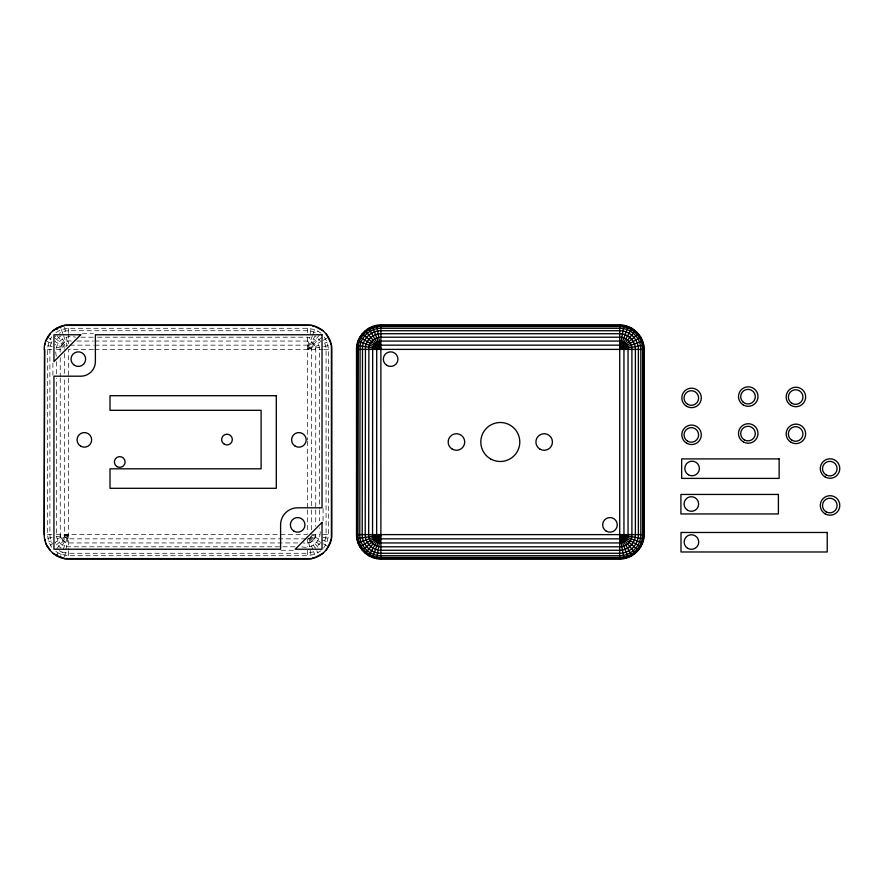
<?xml version="1.0" encoding="UTF-8"?>
<svg xmlns="http://www.w3.org/2000/svg" width="884" height="884" viewBox="0 0 884 884"><rect width="100%" height="100%" fill="white"/><g stroke="black" fill="none" stroke-linecap="round" stroke-linejoin="round"><path stroke-width="0.66" stroke-dasharray="4.42 3.31" d="M51.703 547.174L48.742 541.826L47.46 534.61L47.46 349.39L48.742 342.174L51.703 336.826M56.388 356.252C52.941 344.44 63.67 333.754 75.471 337.202M315.743 534.61C315.886 540.986 308.836 544.224 303.267 542.942M301.886 546.798C313.334 549.826 322.793 538.798 319.588 527.748M64.598 557.163L68.576 534.61L56.576 536.721L56.388 534.61L56.388 378.197M97.56 337.202L307.411 337.202L309.522 337.39L307.411 349.39L322.837 346.672M310.129 333.964L311.378 326.837M320.969 550.776L314.627 554.445L307.411 555.716L68.576 555.716L61.35 554.445L62.189 552.157L59.239 550.776M63.217 549.329L68.576 534.61L54.941 539.572M312.372 335.765L307.411 349.39L318.859 345.224L315.234 340.053L309.522 337.39M312.759 334.671L315.234 327.876M63.615 335.765L67.129 345.412L64.598 347.942L54.941 344.428M309.522 546.61L308.14 538.776L310.129 537.848L311.378 536.058L318.859 538.776M57.117 554.445L58.012 552.887L55.007 550.776M320.969 333.224L317.964 331.113L316.737 333.224L310.649 331.003L307.411 330.726L68.576 330.726L65.328 331.003L59.239 333.224M309.522 538.279L315.234 548.179L320.969 542.444M323.577 548.179L327.235 541.826L328.517 534.61L328.517 349.39L327.235 342.174L323.577 335.821M56.576 548.909L68.576 534.61L55.007 542.444L60.742 548.179L68.576 534.61L54.267 546.61M319.411 335.091L307.411 349.39L319.964 342.141M54.267 337.39L55.803 335.854M321.71 337.39L307.411 349.39L315.234 335.821L320.969 341.555M56.012 332.517L61.35 329.555L68.576 328.284L307.411 328.284L314.627 329.555L317.964 331.113M327.235 337.942L323.577 340.053L325.787 346.152L326.074 349.39L326.074 534.61L325.787 537.848L323.577 543.947L327.235 546.058M50.289 545.163L52.399 543.947L50.189 537.848L49.902 534.61L49.902 349.39L50.189 346.152L52.399 340.053L48.742 337.942M62.189 552.157L68.576 553.274L307.411 553.274L315.754 551.24M324.947 343.003L327.235 342.174M48.742 541.826L51.029 540.997M323.82 346.495L329.964 345.412M47.791 538.279L52.156 537.505M82.378 333.721L93.417 333.721M80.996 337.202L96.179 337.202M71.328 341.058C64.797 339.578 58.764 345.589 60.234 352.13M76.853 341.058L93.417 341.058M94.798 341.058L307.411 341.058C311.864 340.981 315.82 344.937 315.743 349.39L315.743 508.543M69.947 345.158L93.417 345.158M94.798 345.158L307.411 345.158L310.129 346.152L311.643 349.39L311.643 508.543M47.46 349.39L52.907 349.39M56.388 349.39L64.344 349.39M93.417 349.39L68.576 349.39L68.576 376.827M94.798 349.39L323.069 349.39M324.074 349.39L328.517 349.39M47.46 534.61L52.907 534.61M56.388 534.61L307.411 534.61M311.643 534.61L319.588 534.61M323.069 534.61L330.307 534.61M306.03 538.842L68.576 538.842L66.455 538.279L64.908 536.721L64.344 534.61L64.344 378.197M297.742 542.942L68.576 542.942C64.112 543.019 60.156 539.063 60.234 534.61L60.234 378.197M294.98 546.798L68.576 546.798C62.819 546.853 57.515 542.4 56.576 536.721M281.178 550.279L293.599 550.279M47.791 345.721L53.139 346.672M56.576 347.279L64.399 348.661M311.577 535.339L319.411 536.721M322.837 537.328L329.964 538.588M47.051 341.555L53.847 344.031M322.13 539.969L328.925 542.444M58.012 552.887L61.35 554.445M64.908 347.279L55.007 341.555L56.576 339.323L60.742 335.821L66.455 345.721M311.069 536.721L319.964 541.859M310.649 537.328L319.411 544.677M55.04 338.031L65.328 346.672M310.129 537.848L318.759 548.146M57.217 335.854L65.847 346.152M316.737 550.776L317.964 552.887M308.859 538.588L312.759 549.329M313.787 552.157L314.627 554.445M61.35 329.555L63.217 334.671M318.859 345.224L319.588 349.39L319.588 508.543M310.129 550.036L311.378 557.163M64.598 326.837L65.847 333.964M66.455 337.39L67.836 345.224M323.069 508.543L323.069 520.886M319.588 509.913L319.588 520.886M315.743 509.913L315.743 526.378M311.643 509.913L311.643 533.24M307.411 328.284L307.411 333.721M307.411 337.202L307.411 439.945M307.411 441.315L307.411 508.543M307.411 509.913L307.411 533.24M307.411 538.842L307.411 546.798M307.411 550.279L307.411 555.716M68.576 328.284L68.576 332.727M68.576 333.721L68.576 343.788M68.576 378.197L68.576 550.279M68.576 551.273L68.576 557.506M64.344 353.512L64.344 376.827M60.234 357.622L60.234 376.827M56.388 361.744L56.388 376.827M52.907 363.114L52.907 375.457"/><path stroke-width="1.33" d="M44.2 349.39C43.979 336.362 55.537 324.793 68.576 325.025L307.411 325.025C320.439 324.793 331.997 336.362 331.776 349.39L331.776 534.61C331.997 547.638 320.439 559.207 307.411 558.975L68.576 558.975C55.537 559.207 43.979 547.638 44.2 534.61L44.576 349.39L44.2 534.61M331.412 345.158L331.412 538.842M356.506 349.39C356.285 336.362 367.854 324.793 380.882 325.025L619.717 325.025C632.745 324.793 644.314 336.362 644.082 349.39L644.082 534.61C644.314 547.638 632.745 559.207 619.717 558.975L380.882 558.975C367.854 559.207 356.285 547.638 356.506 534.61L356.506 349.39L644.082 349.39M64.344 558.611L311.643 558.611M311.643 325.389L64.344 325.389M376.65 558.611L380.882 534.61L356.882 538.842M623.949 325.389L619.717 349.39L643.718 345.158M45.471 343.202L44.576 345.158M330.229 541.804L330.771 539.793M60.234 557.506L60.742 556.124M372.551 557.506L380.882 534.61L357.976 542.942M628.049 326.494L619.717 349.39L642.613 341.058M50.189 333.964L45.67 341.058M329.964 542.82L326.074 550.279M56.388 555.716L57.117 554.445M368.694 555.716L380.882 534.61L359.777 546.798M631.905 328.284L619.717 349.39L640.823 337.202M52.907 553.274L60.366 557.163M323.069 330.726L315.61 326.837M365.214 553.274L380.882 534.61L362.208 550.279M635.386 330.726L619.717 349.39L638.381 333.721M326.074 333.721L329.964 341.18M47.46 546.798L45.67 542.942M60.366 326.837L52.907 330.726M315.61 557.163L323.069 553.274M61.372 326.572L63.394 326.03M312.582 557.97L314.605 557.428M44.576 538.842L45.471 540.798M356.506 534.61L644.082 534.61M356.882 345.158L380.882 349.39L376.65 325.389M643.718 538.842L619.717 534.61L623.949 558.611M312.582 326.03L314.605 326.572M61.372 557.428L63.394 557.97M357.976 341.058L380.882 349.39L372.551 326.494M642.613 542.942L619.717 534.61L628.049 557.506M359.777 337.202L380.882 349.39L368.694 328.284M640.823 546.798L619.717 534.61L631.905 555.716M638.381 550.279L619.717 534.61L635.386 553.274M362.208 333.721L380.882 349.39L365.214 330.726M47.791 546.61L50.189 550.036M56.388 328.284L57.117 329.555M60.234 326.494L60.742 327.876M330.229 342.196L330.771 344.207M619.717 325.025L619.717 558.975M380.882 325.025L380.882 558.975M357.247 345.224L356.882 534.61C356.661 547.439 368.053 558.832 380.882 558.611L619.717 558.611C632.546 558.832 643.939 547.439 643.718 534.61L643.718 349.39C643.939 336.561 632.546 325.168 619.717 325.389L380.882 325.389C369.556 325.279 359.103 334.053 357.247 345.224M358.329 345.412L357.976 534.61C357.766 546.853 368.639 557.727 380.882 557.506L619.717 557.506C631.961 557.727 642.834 546.853 642.613 534.61L642.613 349.39C642.834 337.147 631.961 326.273 619.717 326.494L380.882 326.494C370.076 326.384 360.097 334.749 358.329 345.412M360.097 345.721L359.777 534.61C359.578 545.892 369.6 555.914 380.882 555.716L619.717 555.716C630.999 555.914 641.022 545.892 640.823 534.61L640.823 349.39C641.022 338.108 630.999 328.086 619.717 328.284L380.882 328.284C370.915 328.185 361.722 335.898 360.097 345.721M362.495 346.152L362.208 534.61C362.042 544.588 370.904 553.45 380.882 553.274L619.717 553.274C629.695 553.45 638.557 544.588 638.381 534.61L638.381 349.39C638.557 339.412 629.695 330.55 619.717 330.726L380.882 330.726C372.076 330.627 363.932 337.456 362.495 346.152M365.457 346.672L365.214 534.61C365.07 542.986 372.507 550.423 380.882 550.279L619.717 550.279C628.093 550.423 635.53 542.986 635.386 534.61L635.386 349.39C635.53 341.014 628.093 333.577 619.717 333.721L380.882 333.721C373.49 333.655 366.661 339.379 365.457 346.672M368.882 347.279L368.694 534.61C368.584 541.13 374.363 546.909 380.882 546.798L619.717 546.798C626.237 546.909 632.016 541.13 631.905 534.61L631.905 349.39C632.016 342.87 626.237 337.091 619.717 337.202L380.882 337.202C375.125 337.147 369.821 341.6 368.882 347.279M372.672 347.942L372.551 534.61C372.473 539.063 376.429 543.019 380.882 542.942L619.717 542.942C624.17 543.019 628.126 539.063 628.049 534.61L628.049 349.39C628.126 344.937 624.17 340.981 619.717 341.058L380.882 341.058L375.523 343.003L372.672 347.942M376.717 348.661L376.65 534.61L378.164 537.848L380.882 538.842L619.717 538.842L622.955 537.328L623.949 534.61L623.949 349.39L622.435 346.152L619.717 345.158L380.882 345.158L378.164 346.152L376.717 348.661M80.753 334.771L53.946 361.578L53.946 334.771L80.753 334.771M322.03 522.422L295.223 549.229L322.03 549.229L322.03 522.422M322.03 334.771L95.384 334.771L95.384 361.578A14.619 14.619 0 0 1 80.753 376.197L53.946 376.197L53.946 549.229L280.593 549.229L280.593 524.864A17.061 17.061 0 0 1 297.654 507.803L322.03 507.803L322.03 334.771M276.294 395.701L110.003 395.701L110.003 410.32L261.1 410.32L261.1 468.807L110.003 468.807L110.003 488.299L276.294 488.299L276.294 395.701M779.135 458.906L681.652 458.906L681.652 478.399L779.135 478.399L779.135 458.906M778.395 494.443L680.912 494.443L680.912 513.947L778.395 513.947L778.395 494.443M827.225 532.477L681 532.477L681 551.981L827.225 551.981L827.225 532.477M688.437 474.807A7.315 7.315 0 0 0 699.41 468.476A7.315 7.315 0 0 0 688.437 462.144A7.315 7.315 0 0 0 688.437 474.807M791.025 405.402A9.746 9.746 0 0 0 805.655 396.96A9.746 9.746 0 0 0 791.025 388.518A9.746 9.746 0 0 0 791.025 405.402M791.998 403.391A7.315 7.315 0 0 0 802.959 397.06A7.315 7.315 0 0 0 791.998 390.728A7.315 7.315 0 0 0 791.998 403.391M791.025 442.309A9.746 9.746 0 0 0 805.655 433.867A9.746 9.746 0 0 0 791.025 425.425A9.746 9.746 0 0 0 791.025 442.309M791.998 440.298A7.315 7.315 0 0 0 802.959 433.967A7.315 7.315 0 0 0 791.998 427.635A7.315 7.315 0 0 0 791.998 440.298M743.378 405.005A9.746 9.746 0 0 0 757.997 396.562A9.746 9.746 0 0 0 743.378 388.12A9.746 9.746 0 0 0 743.378 405.005M742.836 401.833A7.315 7.315 0 0 0 755.069 398.551A7.315 7.315 0 0 0 746.107 389.601A7.315 7.315 0 0 0 742.836 401.833M743.378 441.912A9.746 9.746 0 0 0 757.997 433.469A9.746 9.746 0 0 0 743.378 425.027A9.746 9.746 0 0 0 743.378 441.912M744.35 439.901A7.315 7.315 0 0 0 755.312 433.569A7.315 7.315 0 0 0 744.35 427.237A7.315 7.315 0 0 0 744.35 439.901M686.691 406.353A9.746 9.746 0 0 0 701.31 397.911A9.746 9.746 0 0 0 686.691 389.468A9.746 9.746 0 0 0 686.691 406.353M687.664 404.342A7.315 7.315 0 0 0 698.625 398.01A7.315 7.315 0 0 0 687.664 391.678A7.315 7.315 0 0 0 687.664 404.342M686.691 443.26A9.746 9.746 0 0 0 701.31 434.817A9.746 9.746 0 0 0 686.691 426.375A9.746 9.746 0 0 0 686.691 443.26M687.664 441.249A7.315 7.315 0 0 0 698.625 434.917A7.315 7.315 0 0 0 687.664 428.585A7.315 7.315 0 0 0 687.664 441.249M825.159 476.973A9.746 9.746 0 0 0 839.778 468.531A9.746 9.746 0 0 0 825.159 460.089A9.746 9.746 0 0 0 825.159 476.973M826.131 474.962A7.315 7.315 0 0 0 837.093 468.631A7.315 7.315 0 0 0 826.131 462.299A7.315 7.315 0 0 0 826.131 474.962M825.181 513.891A9.746 9.746 0 0 0 839.8 505.438A9.746 9.746 0 0 0 825.181 496.996A9.746 9.746 0 0 0 825.181 513.891M826.142 511.869A7.315 7.315 0 0 0 837.115 505.537A7.315 7.315 0 0 0 826.142 499.206A7.315 7.315 0 0 0 826.142 511.869M687.785 548.378A7.315 7.315 0 0 0 698.747 542.047A7.315 7.315 0 0 0 687.785 535.715A7.315 7.315 0 0 0 687.785 548.378M687.697 510.344A7.315 7.315 0 0 0 698.658 504.013A7.315 7.315 0 0 0 687.697 497.681A7.315 7.315 0 0 0 687.697 510.344M295.234 446.199A7.315 7.315 0 0 0 306.207 439.867A7.315 7.315 0 0 0 295.234 433.536A7.315 7.315 0 0 0 295.234 446.199M80.698 446.199A7.315 7.315 0 0 0 91.671 439.867A7.315 7.315 0 0 0 80.698 433.536A7.315 7.315 0 0 0 80.698 446.199M117.064 466.63A5.359 5.359 0 0 0 125.108 461.989A5.359 5.359 0 0 0 117.064 457.337A5.359 5.359 0 0 0 117.064 466.63M224.304 444.21A5.359 5.359 0 0 0 232.348 439.558A5.359 5.359 0 0 0 224.304 434.917A5.359 5.359 0 0 0 224.304 444.21M74.344 365.28A7.315 7.315 0 0 0 85.626 359.512A7.315 7.315 0 0 0 74.996 352.628A7.315 7.315 0 0 0 74.344 365.28M294.007 531.196A7.315 7.315 0 0 0 304.969 524.864A7.315 7.315 0 0 0 294.007 518.532A7.315 7.315 0 0 0 294.007 531.196M490.554 458.884A19.492 19.492 0 0 0 519.792 442A19.492 19.492 0 0 0 490.554 425.116A19.492 19.492 0 0 0 490.554 458.884M540.025 449.171A8.287 8.287 0 0 0 552.456 442A8.287 8.287 0 0 0 540.025 434.829A8.287 8.287 0 0 0 540.025 449.171M452.288 449.171A8.287 8.287 0 0 0 464.719 442A8.287 8.287 0 0 0 452.288 434.829A8.287 8.287 0 0 0 452.288 449.171M606.092 531.063A7.315 7.315 0 0 0 617.275 525.118A7.315 7.315 0 0 0 606.534 518.4A7.315 7.315 0 0 0 606.092 531.063M386.772 365.346A7.315 7.315 0 0 0 397.933 359.379A7.315 7.315 0 0 0 387.181 352.694A7.315 7.315 0 0 0 386.772 365.346"/></g></svg>
